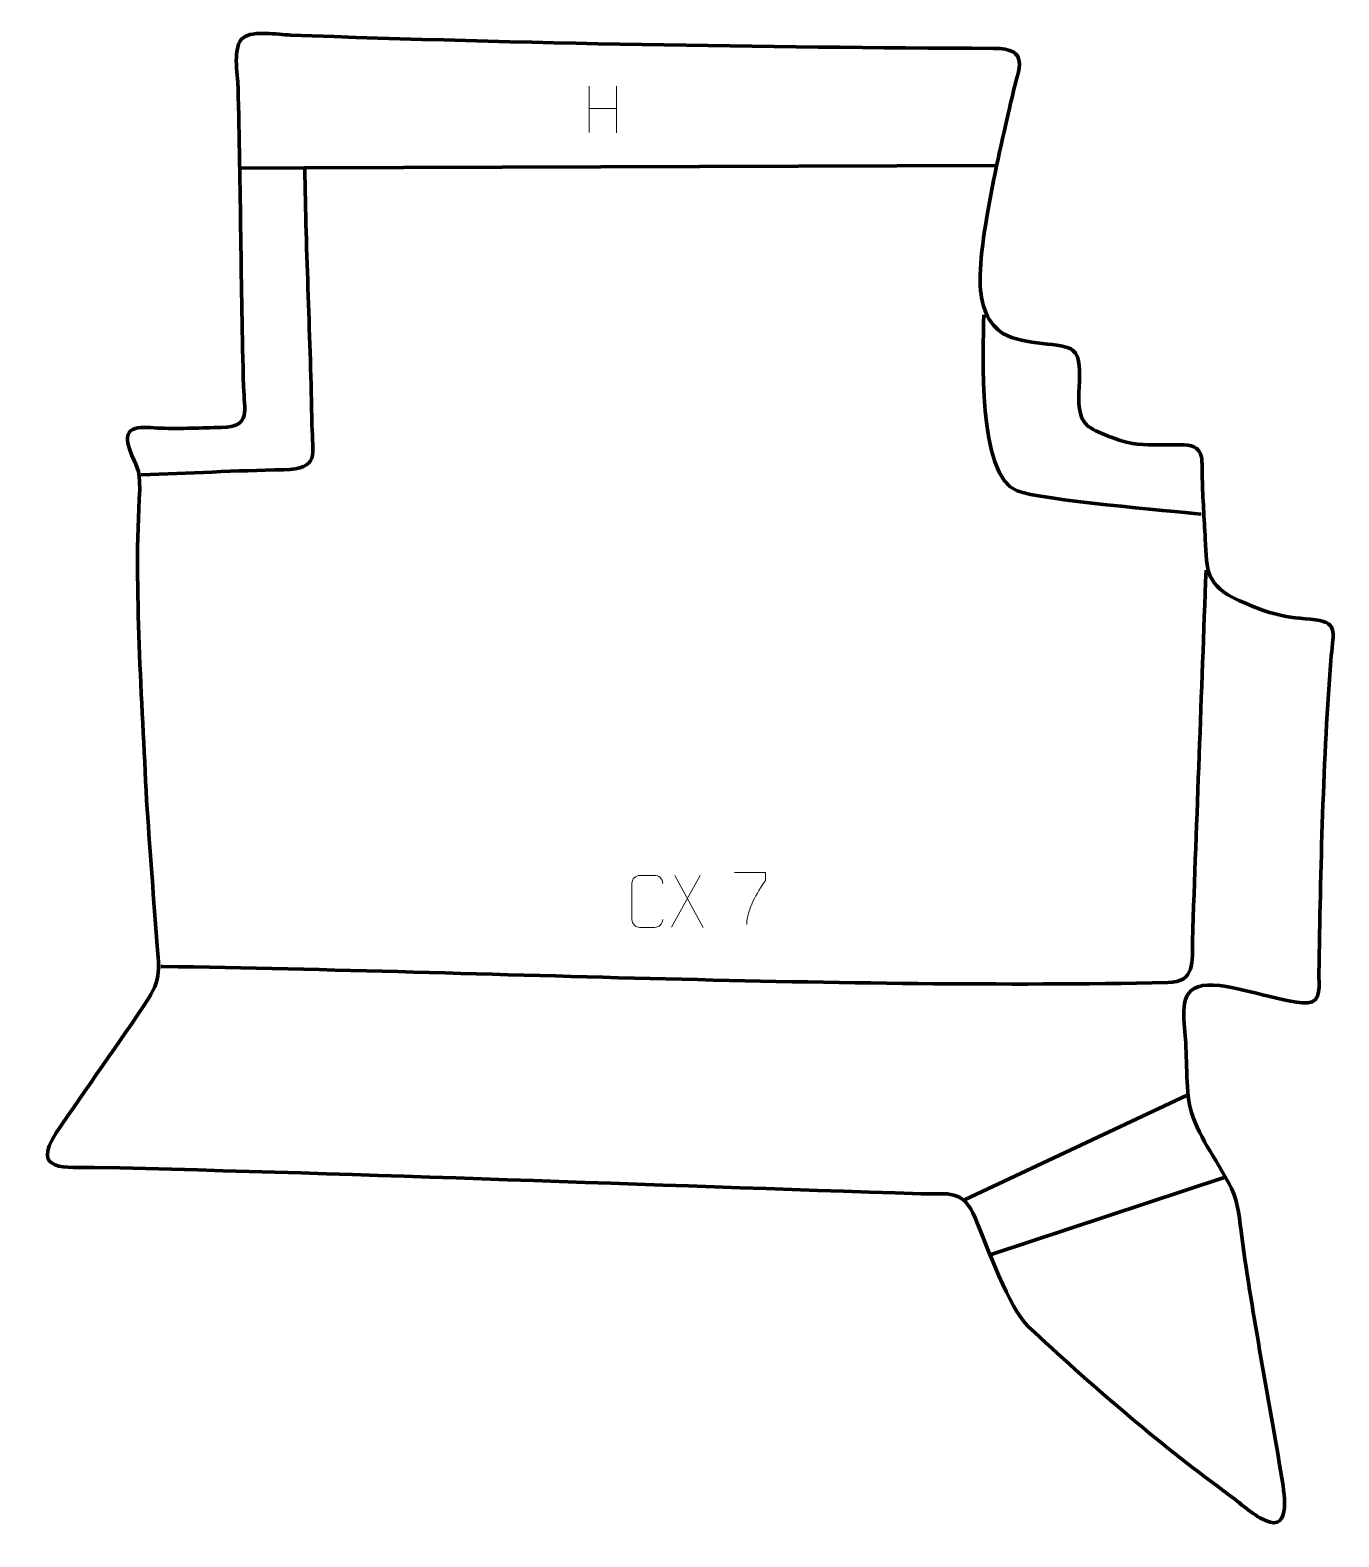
# Model space of a CAD drawing. Header units: millimetres. Extents: x -753 to -125, y -208 to 515.
import ezdxf

# ---------------------------------------------------------------- set-up
doc = ezdxf.new("R2010")
doc.units = ezdxf.units.MM
doc.header["$MEASUREMENT"] = 0
doc.layers.add('layer 2', color=7, linetype='Continuous')
doc.layers.add('layer 3', color=7, linetype='Continuous')

msp = doc.modelspace()

# ---------------------------------------------------------------- linework, layer by layer
at = {"layer": 'layer 2', "color": 142, "lineweight": 158}
for points, knots in [([(-699.6774, 301.1944), (-676.9999, 302.0796), (-654.1524, 303.2822), (-631.4763, 303.6802), (-631.4763, 303.6802), (-613.7413, 303.9914), (-617.5119, 311.2045), (-617.7539, 325.2883), (-617.7539, 325.2883), (-618.4608, 366.4308), (-620.6506, 407.4738), (-621.1389, 448.6202), (-621.1389, 448.6202), (-621.1389, 448.6202), (-289.698, 449.6608), (-289.698, 449.6608)], [0, 0, 0, 0, 0.2, 0.2, 0.2, 0.2, 0.4, 0.4, 0.4, 0.4, 0.6, 0.6, 0.6, 0.6, 1, 1, 1, 1]), ([(-295.2942, 377.9566), (-295.376, 360.4181), (-298.5303, 300.9729), (-279.3004, 293.5973), (-279.3004, 293.5973), (-267.5926, 289.1066), (-205.936, 283.9553), (-190.9158, 282.4418)], [0, 0, 0, 0, 0.33333333, 0.33333333, 0.33333333, 0.33333333, 1, 1, 1, 1]), ([(-188.5675, 255.4872), (-190.7478, 196.2411), (-193.0106, 136.9867), (-195.1095, 77.7391), (-195.1095, 77.7391), (-195.2637, 67.9869), (-193.4881, 57.907), (-206.9637, 57.6424), (-206.9637, 57.6424), (-365.79, 54.5225), (-529.6385, 62.9143), (-689.3979, 65.3691), (-689.3979, 65.3691), (-689.3979, 65.3691), (-690.3507, 65.3838), (-690.3507, 65.3838)], [0, 0, 0, 0, 0.2, 0.2, 0.2, 0.2, 0.4, 0.4, 0.4, 0.4, 0.6, 0.6, 0.6, 0.6, 1, 1, 1, 1])]:
    msp.add_open_spline(points, degree=3, knots=knots, dxfattribs=at)
for points in [[(-621.1389, 448.6202), (-621.1389, 448.6202), (-651.4922, 448.4594), (-651.4922, 448.4594)], [(-304.1579, -46.4032), (-304.1579, -46.4032), (-197.9608, 3.5371), (-197.9608, 3.5371)], [(-179.9363, -35.8864), (-179.9363, -35.8864), (-291.7228, -72.895), (-291.7228, -72.895)]]:
    msp.add_open_spline(points, degree=3, dxfattribs=at)
at = {"layer": 'layer 3', "color": 242, "lineweight": 158}
msp.add_open_spline([(-697.1672, 144.9934), (-699.1628, 194.044), (-703.4227, 245.5389), (-700.4122, 294.2044), (-700.4122, 294.2044), (-700.3312, 305.5063), (-702.0242, 304.133), (-705.2672, 313.6971), (-705.2672, 313.6971), (-709.5352, 326.2846), (-698.9107, 323.9531), (-690.2318, 323.6389), (-690.2318, 323.6389), (-680.7896, 323.2971), (-670.6153, 323.768), (-661.1246, 324.0339), (-661.1246, 324.0339), (-646.7087, 324.436), (-650.2709, 332.1342), (-650.5794, 343.6167), (-650.5794, 343.6167), (-651.8642, 391.4309), (-651.9739, 439.3415), (-653.2096, 487.2028), (-653.2096, 487.2028), (-653.4417, 493.1483), (-656.0127, 507.0648), (-650.7457, 511.0045), (-650.7457, 511.0045), (-645.9036, 514.6262), (-634.2306, 512.4594), (-628.0415, 512.2372), (-628.0415, 512.2372), (-516.4885, 508.2333), (-402.1929, 506.3067), (-290.639, 505.886), (-290.639, 505.886), (-272.6853, 505.8183), (-278.5774, 496.6437), (-281.3739, 483.9654), (-281.3739, 483.9654), (-286.1948, 462.1094), (-299.5766, 408.7425), (-296.5419, 387.7228), (-296.5419, 387.7228), (-295.341, 379.8726), (-292.8635, 373.7708), (-286.0977, 369.1136), (-286.0977, 369.1136), (-275.8929, 363.0754), (-257.0487, 365.0529), (-252.4357, 360.9834), (-252.4357, 360.9834), (-244.8239, 354.2685), (-254.549, 332.8851), (-245.5905, 324.9787), (-245.5905, 324.9787), (-245.5905, 324.9787), (-244.9016, 324.3708), (-244.9016, 324.3708), (-244.9016, 324.3708), (-240.0441, 321.0658), (-227.4023, 316.4354), (-221.3966, 315.9359), (-221.3966, 315.9359), (-214.2771, 315.4468), (-208.3009, 315.636), (-201.2497, 315.7093), (-201.2497, 315.7093), (-188.9608, 315.837), (-190.5772, 309.4542), (-190.3596, 299.5152), (-190.3596, 299.5152), (-190.1497, 289.9274), (-189.4611, 280.1495), (-188.9448, 270.5576), (-188.9448, 270.5576), (-188.2155, 254.9449), (-188.5871, 248.3134), (-172.9, 240.9998), (-172.9, 240.9998), (-159.6184, 235.134), (-152.8943, 233.036), (-138.3527, 231.9617), (-138.3527, 231.9617), (-124.8021, 230.9605), (-127.5, 225.9354), (-128.4346, 214.4777), (-128.4346, 214.4777), (-132.4062, 165.7982), (-133.6235, 111.1745), (-134.3836, 62.1838), (-134.3836, 62.1838), (-134.4621, 57.1257), (-132.9445, 48.1217), (-139.7843, 47.9289), (-139.7843, 47.9289), (-152.523, 47.57), (-177.5907, 58.2719), (-190.3028, 56.1848), (-190.3028, 56.1848), (-202.5629, 54.1719), (-198.905, 39.3524), (-198.3744, 30.428), (-198.3744, 30.428), (-197.8271, 20.6275), (-198.215, 4.0675), (-195.6153, -4.6704), (-195.6153, -4.6704), (-191.4149, -17.4659), (-182.2708, -29.1941), (-176.3483, -41.1744), (-176.3483, -41.1744), (-173.0534, -47.8396), (-172.4199, -56.8066), (-171.4183, -64.2629), (-171.4183, -64.2629), (-166.1426, -103.2176), (-158.5546, -141.3879), (-152.1903, -180.1004), (-152.1903, -180.1004), (-150.7598, -188.8022), (-147.4536, -208.2984), (-162.7276, -199.1213), (-162.7276, -199.1213), (-168.3553, -195.74), (-174.5968, -190.2048), (-180.1716, -186.1597), (-180.1716, -186.1597), (-211.6339, -163.3314), (-244.9008, -134.3482), (-273.6071, -107.6342), (-273.6071, -107.6342), (-283.5673, -98.3653), (-293.4903, -68.9853), (-299.3436, -55.2974), (-299.3436, -55.2974), (-305.4206, -41.086), (-311.9868, -44.0725), (-325.3596, -43.6523), (-325.3596, -43.6523), (-457.5778, -39.4974), (-590.1322, -34.055), (-722.3327, -31.0256), (-722.3327, -31.0256), (-735.3805, -30.9234), (-753.0214, -33.4171), (-740.4437, -14.5143), (-740.4437, -14.5143), (-726.0571, 7.1066), (-710.6029, 28.0772), (-696.2511, 49.9927), (-696.2511, 49.9927), (-689.2428, 60.6945), (-691.5372, 67.7238), (-692.4004, 79.5751), (-692.4004, 79.5751), (-693.9886, 101.3813), (-695.5783, 123.1873), (-697.1672, 144.9934)], degree=3, knots=[0, 0, 0, 0, 0.02439024, 0.02439024, 0.02439024, 0.02439024, 0.04878049, 0.04878049, 0.04878049, 0.04878049, 0.07317073, 0.07317073, 0.07317073, 0.07317073, 0.09756098, 0.09756098, 0.09756098, 0.09756098, 0.12195122, 0.12195122, 0.12195122, 0.12195122, 0.14634146, 0.14634146, 0.14634146, 0.14634146, 0.17073171, 0.17073171, 0.17073171, 0.17073171, 0.19512195, 0.19512195, 0.19512195, 0.19512195, 0.2195122, 0.2195122, 0.2195122, 0.2195122, 0.24390244, 0.24390244, 0.24390244, 0.24390244, 0.26829268, 0.26829268, 0.26829268, 0.26829268, 0.29268293, 0.29268293, 0.29268293, 0.29268293, 0.31707317, 0.31707317, 0.31707317, 0.31707317, 0.34146341, 0.34146341, 0.34146341, 0.34146341, 0.36585366, 0.36585366, 0.36585366, 0.36585366, 0.3902439, 0.3902439, 0.3902439, 0.3902439, 0.41463415, 0.41463415, 0.41463415, 0.41463415, 0.43902439, 0.43902439, 0.43902439, 0.43902439, 0.46341463, 0.46341463, 0.46341463, 0.46341463, 0.48780488, 0.48780488, 0.48780488, 0.48780488, 0.51219512, 0.51219512, 0.51219512, 0.51219512, 0.53658537, 0.53658537, 0.53658537, 0.53658537, 0.56097561, 0.56097561, 0.56097561, 0.56097561, 0.58536585, 0.58536585, 0.58536585, 0.58536585, 0.6097561, 0.6097561, 0.6097561, 0.6097561, 0.63414634, 0.63414634, 0.63414634, 0.63414634, 0.65853659, 0.65853659, 0.65853659, 0.65853659, 0.68292683, 0.68292683, 0.68292683, 0.68292683, 0.70731707, 0.70731707, 0.70731707, 0.70731707, 0.73170732, 0.73170732, 0.73170732, 0.73170732, 0.75609756, 0.75609756, 0.75609756, 0.75609756, 0.7804878, 0.7804878, 0.7804878, 0.7804878, 0.80487805, 0.80487805, 0.80487805, 0.80487805, 0.82926829, 0.82926829, 0.82926829, 0.82926829, 0.85365854, 0.85365854, 0.85365854, 0.85365854, 0.87804878, 0.87804878, 0.87804878, 0.87804878, 0.90243902, 0.90243902, 0.90243902, 0.90243902, 0.92682927, 0.92682927, 0.92682927, 0.92682927, 0.95121951, 0.95121951, 0.95121951, 0.95121951, 1, 1, 1, 1], dxfattribs=at)
at = {"layer": 'layer 3', "color": 250, "lineweight": 9}
for points in [[(-484.5935, 487.705), (-484.5935, 487.705), (-484.5935, 465.5123), (-484.5935, 465.5123)], [(-471.4778, 487.705), (-471.4778, 487.705), (-471.4778, 465.3547), (-471.4778, 465.3547)], [(-484.576, 477.0626), (-484.576, 477.0626), (-471.4778, 477.0626), (-471.4778, 477.0626)], [(-431.3449, 109.0648), (-431.3449, 109.0648), (-445.0855, 84.169), (-445.0855, 84.169)], [(-443.6309, 109.0648), (-443.6309, 109.0648), (-429.8903, 84.1113), (-429.8903, 84.1113)]]:
    msp.add_open_spline(points, degree=3, dxfattribs=at)
for points, knots in [([(-449.3376, 87.929), (-449.4774, 85.6056), (-451.1546, 84.126), (-453.3023, 84.1152), (-453.3023, 84.1152), (-455.6342, 84.1156), (-457.9661, 84.1156), (-460.2976, 84.1152), (-460.2976, 84.1152), (-462.2226, 84.0098), (-464.1947, 85.8943), (-464.1835, 87.9116), (-464.1835, 87.9116), (-464.1831, 93.6817), (-464.1831, 99.4514), (-464.1835, 105.2207), (-464.1835, 105.2207), (-464.1793, 107.3588), (-462.4326, 109.078), (-460.2802, 109.0645), (-460.2802, 109.0645), (-457.9545, 109.0645), (-455.6284, 109.0645), (-453.3023, 109.0645), (-453.3023, 109.0645), (-451.3557, 109.1), (-449.3643, 107.6085), (-449.3376, 105.1709)], [0, 0, 0, 0, 0.125, 0.125, 0.125, 0.125, 0.25, 0.25, 0.25, 0.25, 0.375, 0.375, 0.375, 0.375, 0.5, 0.5, 0.5, 0.5, 0.625, 0.625, 0.625, 0.625, 0.75, 0.75, 0.75, 0.75, 1, 1, 1, 1]), ([(-414.903, 110.401), (-414.903, 110.401), (-400.0869, 110.401), (-400.0869, 110.401), (-400.0869, 110.401), (-400.0872, 109.1514), (-400.0872, 107.9018), (-400.0869, 106.652), (-400.0869, 106.652), (-404.0813, 100.6549), (-408.9965, 92.8213), (-408.9965, 85.4425)], [0, 0, 0, 0, 0.25, 0.25, 0.25, 0.25, 0.5, 0.5, 0.5, 0.5, 1, 1, 1, 1])]:
    msp.add_open_spline(points, degree=3, knots=knots, dxfattribs=at)

doc.saveas('drawing.dxf')
